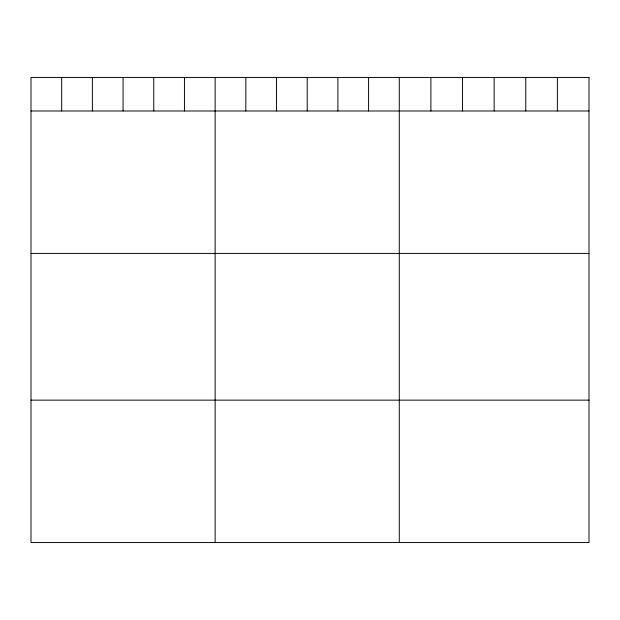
<?xml version="1.0" encoding="UTF-8"?>
<svg xmlns="http://www.w3.org/2000/svg" width="620" height="620" viewBox="0 0 620 620"><rect width="100%" height="100%" fill="white"/><g stroke="black" fill="none" stroke-linecap="round" stroke-linejoin="round"><path stroke-width="0.93" d="M31 110.988L589 110.988M31 253.41L589 253.41M31 400.14L589 400.14M557.38 77.446L557.38 110.988M525.76 77.446L525.76 110.988M494.14 77.446L494.14 110.988M462.52 77.446L462.52 110.988M430.9 77.446L430.9 110.988M399.28 77.446L399.28 542.554M368.59 77.446L368.59 110.988M337.9 77.446L337.9 110.988M307.21 77.446L307.21 110.988M276.52 77.446L276.52 110.988M245.83 77.446L245.83 110.988M215.14 77.446L215.14 542.554M184.45 77.446L184.45 110.988M153.76 77.446L153.76 110.988M123.07 77.446L123.07 110.988M92.38 77.446L92.38 110.988M61.69 77.446L61.69 110.988M589 77.446L31 77.446L31 542.554L589 542.554L589 77.446"/></g></svg>
